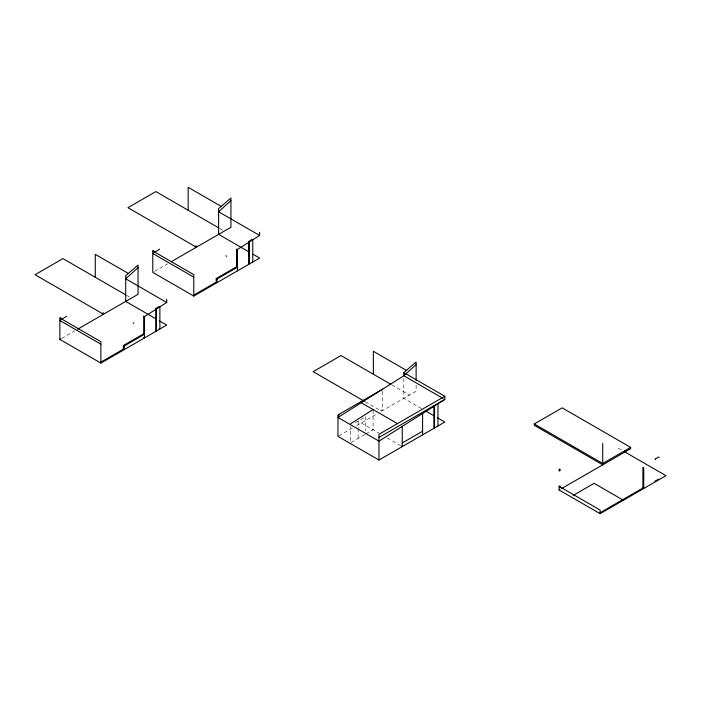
<?xml version="1.0" encoding="UTF-8"?>
<svg xmlns="http://www.w3.org/2000/svg" width="701" height="701" viewBox="0 0 701 701"><rect width="100%" height="100%" fill="white"/><g stroke="black" fill="none" stroke-linecap="round" stroke-linejoin="round"><path stroke-width="0.53" stroke-dasharray="3.5 2.63" d="M154.527 271.375L167.557 263.856M61.635 338.417L74.665 330.89M355.354 422.633L364.765 417.2M380.363 410.479L381.458 409.848L382.685 410.558L382.685 389.134M338.793 435.899L352.822 427.794M356.564 425.63L376.963 413.853M364.765 434.585L350.649 442.743L350.649 426.436M365.703 434.042L373.098 429.774L373.098 409.559M618.308 448.167L622.453 450.559M219.658 228.43L223.365 230.568M391.885 384.919L409.489 395.084M421.511 408.587L403.802 398.361L403.802 377.909M365.212 401.734L381.589 411.189L416.122 391.246L416.122 384.858M361.243 422.931L378.768 433.043M387.267 437.95L400.481 445.591M126.767 295.463L129.545 297.066M365.703 416.657L365.703 430.782M358.176 421.003L358.176 427.522M358.176 428.609L358.176 438.388"/><path stroke-width="1.05" d="M138.044 267.659L125.716 278.805L166.724 302.481L144.511 316.554L144.511 337.917L143.687 337.444M230.936 200.626L218.616 211.772L259.615 235.448L237.402 249.521L237.402 270.884M416.122 364.608L403.802 375.754L337.97 417.463L378.978 441.131L444.811 399.43L444.811 396.267L403.802 372.59L416.122 361.996L416.122 380.59M154.465 252.413L159.635 249.135M61.574 319.446L66.744 316.169M248.662 241.556L249.346 241.95L249.346 263.979L248.662 263.585L248.662 241.556L252.088 239.391L252.772 239.786L252.772 262.008M155.771 308.589L156.454 308.992L156.454 331.021L155.771 330.627L155.771 308.589L159.197 306.425L159.881 306.819L159.881 329.041L159.197 328.646M350.649 423.781L373.098 409.559M253.096 254.288L259.615 258.056L193.783 296.067L152.774 272.391L152.774 250.967L153.598 250.494L153.598 252.141M159.267 320.786L166.724 325.089L100.891 363.1L59.883 339.424L59.883 318L60.707 317.527L60.707 319.174M195.167 246.498L196.262 245.867L197.489 246.577M171.281 261.71L230.936 227.264L230.936 198.024L218.616 208.609L218.616 234.379L249.363 252.132M102.276 313.531L103.371 312.9L104.598 313.61M59.883 339.424L60.707 338.951M77.452 329.286L138.044 294.306L138.044 265.057L125.716 275.651L125.716 301.412L155.543 318.631M216.232 278.516L236.579 266.766L237.402 267.247L217.056 278.989L216.232 278.516L216.232 282.152L193.783 295.112M123.341 345.549L143.687 333.807L144.511 334.281L124.165 346.022L123.341 345.549L123.341 349.186L100.891 362.154M382.685 389.134L337.97 414.948L337.97 436.373L378.978 460.04L444.811 422.037L437.354 417.735M444.811 396.267L378.978 434.278L378.978 460.04M378.978 437.433L444.811 399.43M402.251 442.971L422.598 431.22M602.729 443.242L602.729 464.824L534.276 425.305L534.276 423.956L562.176 407.851L630.628 447.378L630.628 448.719L561.72 488.501M624.942 450.655L624.942 451.996L665.95 475.672L600.117 513.684L559.109 490.008L559.109 486.371L559.933 485.898L559.933 487.712M630.628 447.378L602.729 463.484L534.276 423.956M559.109 490.008L559.933 489.535M573.278 495.353L594.097 483.331L623.391 500.242M600.117 512.738L642.913 488.027L643.737 488.501L643.737 467.909L642.913 467.436L642.913 488.027M659.106 457.402L658.423 457.008L654.997 459.173L655.68 459.576M221.516 206.567L188.166 187.316L188.166 210.247M659.106 479.624L658.423 479.23L654.997 481.21L655.68 481.605M218.738 227.895L155.841 191.575L127.941 207.68L196.394 247.208M237.402 249.521L236.579 249.048L236.579 266.766M225.888 255.821L226.712 256.294M406.703 370.549L373.361 351.297L373.361 374.22M442.944 398.352L403.802 375.754L403.802 372.59M216.232 282.152L217.056 282.626L217.056 278.989M390.956 384.385L341.028 355.556L313.137 371.661L364.266 401.182M152.774 250.967L193.783 274.643L193.783 296.067M559.109 486.371L600.117 510.048L600.117 513.684M426.173 411.277L434.559 416.114M152.774 253.482L193.783 277.149M397.651 423.737L361.243 402.716L361.243 401.507M128.625 273.609L95.275 254.349L95.275 277.281M401.428 446.134L402.251 446.607L402.251 426.392M125.847 294.928L62.95 258.616L35.05 274.722L103.503 314.241M144.511 316.554L143.687 316.081L143.687 333.807M132.997 322.854L133.821 323.327M123.341 349.186L124.165 349.659L124.165 346.022M59.883 318L100.891 341.676L100.891 363.1M59.883 320.515L100.891 344.191M437.967 403.767L437.967 425.989M422.598 413.502L422.598 434.857M338.793 414.475L338.793 416.937M259.615 232.285L259.615 235.448M166.724 299.318L166.724 302.481M559.933 470.581L559.109 471.098L559.109 469.416L559.933 468.899L559.933 470.581M434.541 405.932L433.858 405.537L433.858 427.566L434.541 427.96L434.541 405.932"/></g></svg>
